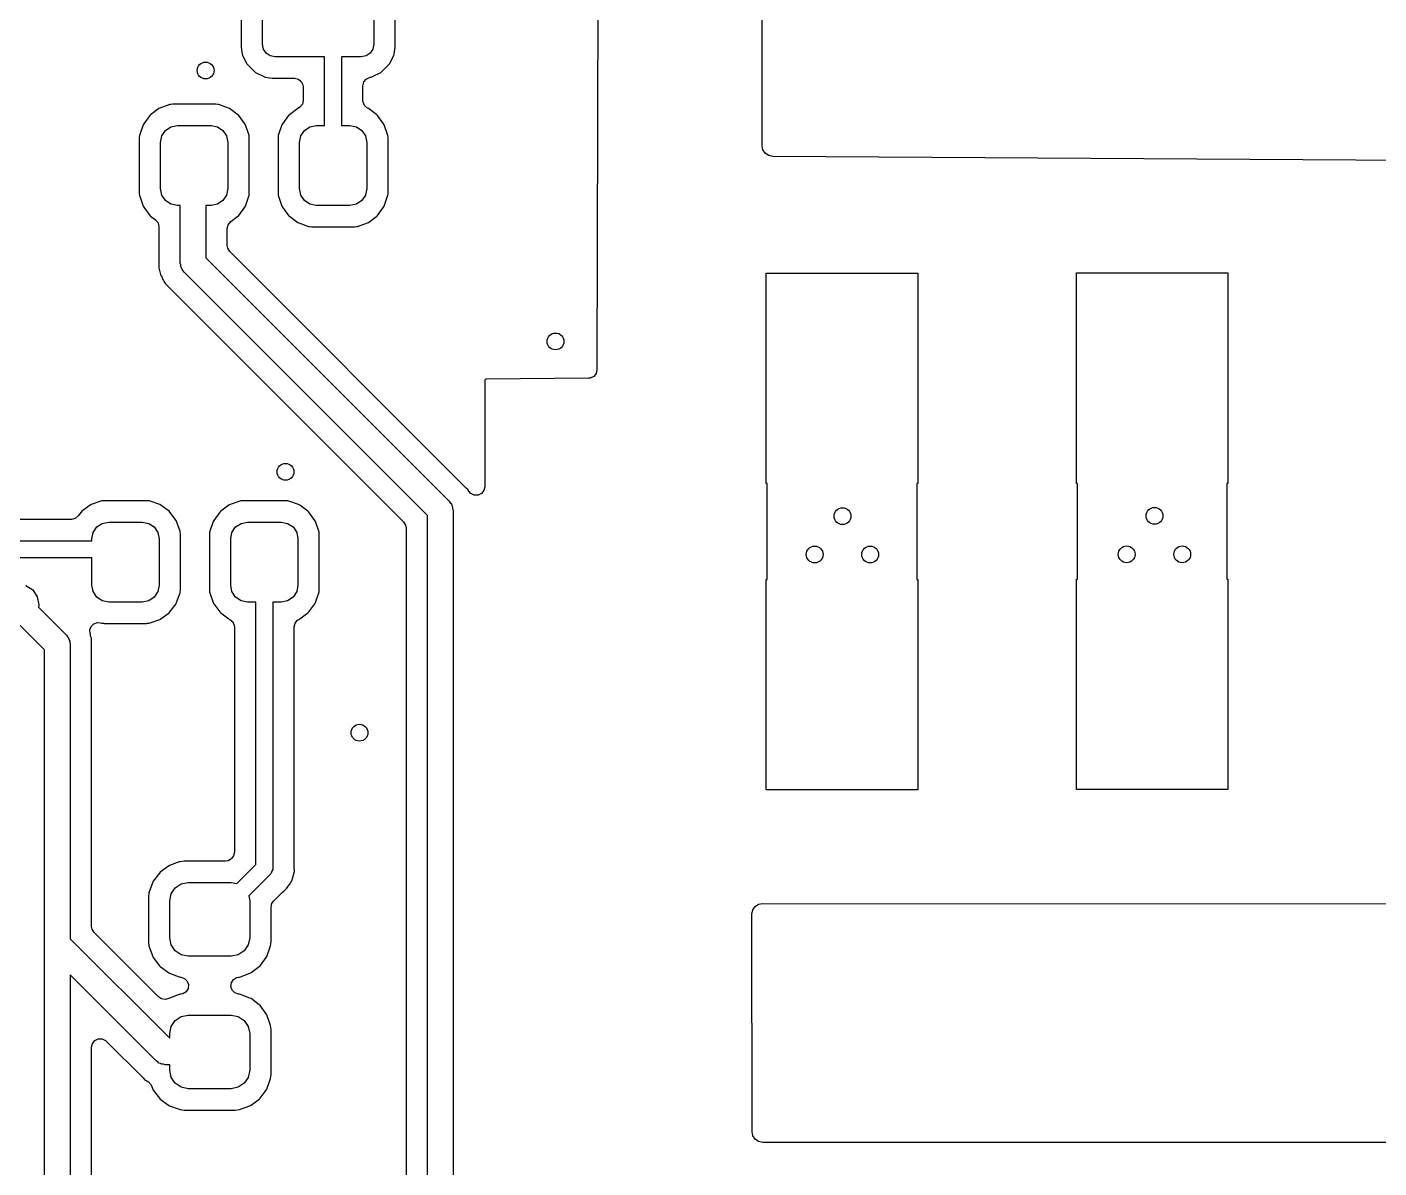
# Model space of a CAD drawing. Extents: x 0 to 4.25, y -4.33 to 0.
# Drawn here: x 2.71 to 3.342, y -3.736 to -3.202 of the extents above; entities that cross this region are included whole.
import ezdxf

# ---------------------------------------------------------------- set-up
doc = ezdxf.new("R2010")
doc.units = 0
doc.header["$MEASUREMENT"] = 0
doc.layers.add('BLACK', color=7, linetype='CONTINUOUS')

msp = doc.modelspace()

# ---------------------------------------------------------------- linework, layer by layer
at = {"layer": 'BLACK', "linetype": 'CONTINUOUS'}
for p, q in [((2.97701, -3.11228), (2.97647, -3.36207)), ((3.05377, -3.25729), (3.05378, -3.15864)), ((2.80996, -3.19689), (2.80996, -3.21089)), ((2.81994, -3.2098), (2.81994, -3.19798)), ((2.87211, -3.19798), (2.87211, -3.2098)), ((2.88209, -3.21089), (2.88209, -3.19689)), ((2.80996, -3.21089), (2.80999, -3.2112)), ((2.80999, -3.2112), (2.81051, -3.21446)), ((2.82039, -3.21206), (2.81994, -3.2098)), ((2.82167, -3.21397), (2.82039, -3.21206)), ((2.87166, -3.21206), (2.87038, -3.21397)), ((2.87211, -3.2098), (2.87166, -3.21206)), ((2.88155, -3.21446), (2.88207, -3.2112)), ((2.88207, -3.2112), (2.88209, -3.21089)), ((2.81051, -3.21446), (2.81069, -3.21504)), ((2.81069, -3.21504), (2.8127, -3.21897)), ((2.8127, -3.21897), (2.81306, -3.21947)), ((2.81306, -3.21947), (2.81618, -3.22259)), ((2.82359, -3.21525), (2.82167, -3.21397)), ((2.82585, -3.2157), (2.82359, -3.21525)), ((2.84899, -3.2157), (2.82585, -3.2157)), ((2.84899, -3.2478), (2.84899, -3.2157)), ((2.8662, -3.2157), (2.85699, -3.2157)), ((2.85699, -3.2157), (2.85699, -3.2478)), ((2.86846, -3.21525), (2.8662, -3.2157)), ((2.87038, -3.21397), (2.86846, -3.21525)), ((2.87588, -3.22259), (2.879, -3.21947)), ((2.879, -3.21947), (2.87936, -3.21897)), ((2.87936, -3.21897), (2.88136, -3.21504)), ((2.88136, -3.21504), (2.88155, -3.21446)), ((2.81618, -3.22259), (2.81667, -3.22295)), ((2.81667, -3.22295), (2.82061, -3.22495)), ((2.82061, -3.22495), (2.82119, -3.22514)), ((2.82119, -3.22514), (2.82445, -3.22566)), ((2.82445, -3.22566), (2.82475, -3.22568)), ((2.82475, -3.22568), (2.83501, -3.22568)), ((2.83501, -3.22568), (2.83675, -3.22608)), ((2.83675, -3.22608), (2.83814, -3.22719)), ((2.86737, -3.22744), (2.86848, -3.22605)), ((2.86848, -3.22605), (2.87008, -3.22527)), ((2.87008, -3.22527), (2.87035, -3.22522)), ((2.87035, -3.22522), (2.87087, -3.22514)), ((2.87087, -3.22514), (2.87145, -3.22495)), ((2.87145, -3.22495), (2.87538, -3.22295)), ((2.87538, -3.22295), (2.87588, -3.22259)), ((2.83814, -3.22719), (2.83891, -3.22879)), ((2.83891, -3.22879), (2.83901, -3.22968)), ((2.83901, -3.22968), (2.83901, -3.23612)), ((2.86697, -3.22917), (2.86737, -3.22744)), ((2.86697, -3.23612), (2.86697, -3.22917)), ((2.77655, -3.23802), (2.77199, -3.23962)), ((2.77701, -3.23792), (2.77655, -3.23802)), ((2.77793, -3.23783), (2.77701, -3.23792)), ((2.77811, -3.23782), (2.77793, -3.23783)), ((2.79795, -3.23782), (2.77811, -3.23782)), ((2.79813, -3.23783), (2.79795, -3.23782)), ((2.79905, -3.23792), (2.79813, -3.23783)), ((2.79951, -3.23802), (2.79905, -3.23792)), ((2.80408, -3.23962), (2.79951, -3.23802)), ((2.83862, -3.23786), (2.83751, -3.23925)), ((2.83901, -3.23612), (2.83862, -3.23786)), ((2.86704, -3.23686), (2.86697, -3.23612)), ((2.86775, -3.23849), (2.86704, -3.23686)), ((2.8691, -3.23966), (2.86775, -3.23849)), ((2.76722, -3.24315), (2.76437, -3.24699)), ((2.76763, -3.24274), (2.76722, -3.24315)), ((2.77147, -3.23989), (2.76763, -3.24274)), ((2.77199, -3.23962), (2.77147, -3.23989)), ((2.80459, -3.23989), (2.80408, -3.23962)), ((2.80844, -3.24274), (2.80459, -3.23989)), ((2.80885, -3.24315), (2.80844, -3.24274)), ((2.81169, -3.24699), (2.80885, -3.24315)), ((2.83218, -3.24315), (2.82933, -3.24699)), ((2.83259, -3.24274), (2.83218, -3.24315)), ((2.83643, -3.23989), (2.83259, -3.24274)), ((2.83688, -3.23966), (2.83643, -3.23989)), ((2.83751, -3.23925), (2.83688, -3.23966)), ((2.86955, -3.23989), (2.8691, -3.23966)), ((2.8734, -3.24274), (2.86955, -3.23989)), ((2.87381, -3.24315), (2.8734, -3.24274)), ((2.87665, -3.24699), (2.87381, -3.24315)), ((2.7641, -3.2475), (2.7625, -3.25207)), ((2.76437, -3.24699), (2.7641, -3.2475)), ((2.77288, -3.25266), (2.77459, -3.25011)), ((2.77459, -3.25011), (2.77714, -3.2484)), ((2.77714, -3.2484), (2.78016, -3.2478)), ((2.78016, -3.2478), (2.79591, -3.2478)), ((2.79591, -3.2478), (2.79892, -3.2484)), ((2.79892, -3.2484), (2.80147, -3.25011)), ((2.80147, -3.25011), (2.80318, -3.25266)), ((2.81196, -3.2475), (2.81169, -3.24699)), ((2.81356, -3.25207), (2.81196, -3.2475)), ((2.82906, -3.2475), (2.82746, -3.25207)), ((2.82933, -3.24699), (2.82906, -3.2475)), ((2.83784, -3.25266), (2.83955, -3.25011)), ((2.83955, -3.25011), (2.8421, -3.2484)), ((2.8421, -3.2484), (2.84512, -3.2478)), ((2.84512, -3.2478), (2.84899, -3.2478)), ((2.85699, -3.2478), (2.86087, -3.2478)), ((2.86087, -3.2478), (2.86388, -3.2484)), ((2.86388, -3.2484), (2.86643, -3.25011)), ((2.86643, -3.25011), (2.86814, -3.25266)), ((2.87692, -3.2475), (2.87665, -3.24699)), ((2.87852, -3.25207), (2.87692, -3.2475)), ((2.76231, -3.25345), (2.7623, -3.25363)), ((2.7623, -3.25363), (2.7623, -3.27938)), ((2.7624, -3.25253), (2.76231, -3.25345)), ((2.7625, -3.25207), (2.7624, -3.25253)), ((2.77228, -3.25568), (2.77288, -3.25266)), ((2.77228, -3.27733), (2.77228, -3.25568)), ((2.80318, -3.25266), (2.80378, -3.25568)), ((2.80378, -3.25568), (2.80378, -3.27733)), ((2.81366, -3.25253), (2.81356, -3.25207)), ((2.81375, -3.25345), (2.81366, -3.25253)), ((2.81376, -3.25363), (2.81375, -3.25345)), ((2.81376, -3.27938), (2.81376, -3.25363)), ((2.82727, -3.25345), (2.82726, -3.25363)), ((2.82726, -3.25363), (2.82726, -3.27938)), ((2.82736, -3.25253), (2.82727, -3.25345)), ((2.82746, -3.25207), (2.82736, -3.25253)), ((2.83724, -3.25568), (2.83784, -3.25266)), ((2.83724, -3.27733), (2.83724, -3.25568)), ((2.86814, -3.25266), (2.86874, -3.25568)), ((2.86874, -3.25568), (2.86874, -3.27733)), ((2.87863, -3.25253), (2.87852, -3.25207)), ((2.87871, -3.25345), (2.87863, -3.25253)), ((2.87872, -3.25363), (2.87871, -3.25345)), ((2.87872, -3.27938), (2.87872, -3.25363)), ((3.05414, -3.25917), (3.05377, -3.25729)), ((3.05521, -3.2608), (3.05414, -3.25917)), ((3.05683, -3.2619), (3.05521, -3.2608)), ((3.05874, -3.26229), (3.05683, -3.2619)), ((3.60929, -3.26577), (3.05874, -3.26229)), ((2.7623, -3.27938), (2.76231, -3.27956)), ((2.76231, -3.27956), (2.7624, -3.28048)), ((2.7624, -3.28048), (2.7625, -3.28094)), ((2.7625, -3.28094), (2.7641, -3.2855)), ((2.77288, -3.28034), (2.77228, -3.27733)), ((2.77459, -3.2829), (2.77288, -3.28034)), ((2.77714, -3.28461), (2.77459, -3.2829)), ((2.80147, -3.2829), (2.79892, -3.28461)), ((2.80318, -3.28034), (2.80147, -3.2829)), ((2.80378, -3.27733), (2.80318, -3.28034)), ((2.81196, -3.2855), (2.81356, -3.28094)), ((2.81356, -3.28094), (2.81366, -3.28048)), ((2.81366, -3.28048), (2.81375, -3.27956)), ((2.81375, -3.27956), (2.81376, -3.27938)), ((2.82726, -3.27938), (2.82727, -3.27956)), ((2.82727, -3.27956), (2.82736, -3.28048)), ((2.82736, -3.28048), (2.82746, -3.28094)), ((2.82746, -3.28094), (2.82906, -3.2855)), ((2.83784, -3.28034), (2.83724, -3.27733)), ((2.83955, -3.2829), (2.83784, -3.28034)), ((2.8421, -3.28461), (2.83955, -3.2829)), ((2.86643, -3.2829), (2.86388, -3.28461)), ((2.86814, -3.28034), (2.86643, -3.2829)), ((2.86874, -3.27733), (2.86814, -3.28034)), ((2.87692, -3.2855), (2.87852, -3.28094)), ((2.87852, -3.28094), (2.87863, -3.28048)), ((2.87863, -3.28048), (2.87871, -3.27956)), ((2.87871, -3.27956), (2.87872, -3.27938)), ((2.7641, -3.2855), (2.76437, -3.28602)), ((2.76437, -3.28602), (2.76722, -3.28986)), ((2.78016, -3.2852), (2.77714, -3.28461)), ((2.78152, -3.2852), (2.78016, -3.2852)), ((2.78152, -3.31221), (2.78152, -3.2852)), ((2.79591, -3.2852), (2.79352, -3.2852)), ((2.79352, -3.2852), (2.79352, -3.30973)), ((2.79892, -3.28461), (2.79591, -3.2852)), ((2.80885, -3.28986), (2.81169, -3.28602)), ((2.81169, -3.28602), (2.81196, -3.2855)), ((2.82906, -3.2855), (2.82933, -3.28602)), ((2.82933, -3.28602), (2.83218, -3.28986)), ((2.84512, -3.2852), (2.8421, -3.28461)), ((2.86087, -3.2852), (2.84512, -3.2852)), ((2.86388, -3.28461), (2.86087, -3.2852)), ((2.87381, -3.28986), (2.87665, -3.28602)), ((2.87665, -3.28602), (2.87692, -3.2855)), ((2.76722, -3.28986), (2.76763, -3.29027)), ((2.76763, -3.29027), (2.76992, -3.29196)), ((2.76992, -3.29196), (2.77108, -3.29331)), ((2.77108, -3.29331), (2.77154, -3.29518)), ((2.77154, -3.29518), (2.77154, -3.31444)), ((2.8035, -3.29594), (2.8039, -3.2942)), ((2.8039, -3.2942), (2.80512, -3.29272)), ((2.80512, -3.29272), (2.80844, -3.29027)), ((2.80844, -3.29027), (2.80885, -3.28986)), ((2.83218, -3.28986), (2.83259, -3.29027)), ((2.83259, -3.29027), (2.83643, -3.29311)), ((2.83643, -3.29311), (2.83695, -3.29339)), ((2.83695, -3.29339), (2.84151, -3.29499)), ((2.84151, -3.29499), (2.84197, -3.29509)), ((2.84197, -3.29509), (2.84289, -3.29518)), ((2.84289, -3.29518), (2.84307, -3.29519)), ((2.84307, -3.29519), (2.86291, -3.29519)), ((2.86291, -3.29519), (2.86309, -3.29518)), ((2.86309, -3.29518), (2.86401, -3.29509)), ((2.86401, -3.29509), (2.86447, -3.29499)), ((2.86447, -3.29499), (2.86904, -3.29339)), ((2.86904, -3.29339), (2.86955, -3.29311)), ((2.86955, -3.29311), (2.8734, -3.29027)), ((2.8734, -3.29027), (2.87381, -3.28986)), ((2.8035, -3.30394), (2.8035, -3.29594)), ((2.80372, -3.30526), (2.8035, -3.30394)), ((2.80467, -3.30676), (2.80372, -3.30526)), ((2.91534, -3.41743), (2.80467, -3.30676)), ((2.77154, -3.31444), (2.77163, -3.31504)), ((2.78172, -3.31298), (2.78152, -3.31221)), ((2.78172, -3.31377), (2.78172, -3.31298)), ((2.78212, -3.31445), (2.78172, -3.31377)), ((2.78232, -3.31521), (2.78212, -3.31445)), ((2.79352, -3.30973), (2.90739, -3.4236)), ((2.77163, -3.31504), (2.77184, -3.31565)), ((2.77184, -3.31565), (2.77198, -3.31627)), ((2.77198, -3.31627), (2.77208, -3.31691)), ((2.77208, -3.31691), (2.77227, -3.31749)), ((2.77227, -3.31749), (2.77257, -3.31807)), ((2.77257, -3.31807), (2.77281, -3.31865)), ((2.77281, -3.31865), (2.77301, -3.31926)), ((2.77301, -3.31926), (2.77329, -3.31981)), ((2.77329, -3.31981), (2.77367, -3.32033)), ((2.77367, -3.32033), (2.774, -3.32087)), ((2.774, -3.32087), (2.77429, -3.32145)), ((2.78288, -3.31577), (2.78232, -3.31521)), ((2.78328, -3.31646), (2.78288, -3.31577)), ((2.89715, -3.43033), (2.78328, -3.31646)), ((3.05567, -3.41534), (3.05567, -3.31692)), ((3.05567, -3.31692), (3.12654, -3.31692)), ((3.12654, -3.31692), (3.12654, -3.41534)), ((3.20082, -3.41524), (3.20082, -3.31681)), ((3.20082, -3.31681), (3.27169, -3.31681)), ((3.27169, -3.31681), (3.27169, -3.41524)), ((2.77429, -3.32145), (2.77465, -3.32194)), ((2.77465, -3.32194), (2.77533, -3.32262)), ((2.77533, -3.32262), (2.886, -3.43329)), ((2.97496, -3.36519), (2.97335, -3.36596)), ((2.97607, -3.3638), (2.97496, -3.36519)), ((2.97647, -3.36207), (2.97607, -3.3638)), ((2.92406, -3.36675), (2.92399, -3.41688)), ((2.92417, -3.3666), (2.92406, -3.36675)), ((2.92465, -3.36644), (2.92417, -3.3666)), ((2.9725, -3.36606), (2.92465, -3.36644)), ((2.97335, -3.36596), (2.9725, -3.36606)), ((3.0561, -3.41534), (3.05567, -3.41534)), ((3.0561, -3.46019), (3.0561, -3.41534)), ((3.12654, -3.41534), (3.1261, -3.41534)), ((3.1261, -3.41534), (3.1261, -3.46019)), ((3.20125, -3.41524), (3.20082, -3.41524)), ((3.20125, -3.46009), (3.20125, -3.41524)), ((3.27169, -3.41524), (3.27125, -3.41524)), ((3.27125, -3.41524), (3.27125, -3.46009)), ((2.91602, -3.41811), (2.91534, -3.41743)), ((2.91534, -3.41743), (2.91534, -3.41743)), ((2.91638, -3.41861), (2.91602, -3.41811)), ((2.91642, -3.41869), (2.91638, -3.41861)), ((2.91749, -3.42), (2.91642, -3.41869)), ((2.91909, -3.42077), (2.91749, -3.42)), ((2.92087, -3.42078), (2.91909, -3.42077)), ((2.92248, -3.42001), (2.92087, -3.42078)), ((2.92359, -3.41862), (2.92248, -3.42001)), ((2.92399, -3.41688), (2.92359, -3.41862)), ((2.73546, -3.42827), (2.73505, -3.42868)), ((2.73931, -3.42543), (2.73546, -3.42827)), ((2.73982, -3.42516), (2.73931, -3.42543)), ((2.74438, -3.42356), (2.73982, -3.42516)), ((2.74485, -3.42345), (2.74438, -3.42356)), ((2.74576, -3.42337), (2.74485, -3.42345)), ((2.74595, -3.42336), (2.74576, -3.42337)), ((2.76578, -3.42336), (2.74595, -3.42336)), ((2.76597, -3.42337), (2.76578, -3.42336)), ((2.76688, -3.42345), (2.76597, -3.42337)), ((2.76735, -3.42356), (2.76688, -3.42345)), ((2.77191, -3.42516), (2.76735, -3.42356)), ((2.77242, -3.42543), (2.77191, -3.42516)), ((2.77627, -3.42827), (2.77242, -3.42543)), ((2.77668, -3.42868), (2.77627, -3.42827)), ((2.80042, -3.42827), (2.80001, -3.42868)), ((2.80427, -3.42543), (2.80042, -3.42827)), ((2.80478, -3.42516), (2.80427, -3.42543)), ((2.80935, -3.42356), (2.80478, -3.42516)), ((2.80981, -3.42345), (2.80935, -3.42356)), ((2.81072, -3.42337), (2.80981, -3.42345)), ((2.81091, -3.42336), (2.81072, -3.42337)), ((2.83075, -3.42336), (2.81091, -3.42336)), ((2.83093, -3.42337), (2.83075, -3.42336)), ((2.83185, -3.42345), (2.83093, -3.42337)), ((2.83231, -3.42356), (2.83185, -3.42345)), ((2.83687, -3.42516), (2.83231, -3.42356)), ((2.83739, -3.42543), (2.83687, -3.42516)), ((2.84123, -3.42827), (2.83739, -3.42543)), ((2.84164, -3.42868), (2.84123, -3.42827)), ((2.90739, -3.4236), (2.90779, -3.42428)), ((2.90779, -3.42428), (2.90835, -3.42484)), ((2.90835, -3.42484), (2.90855, -3.42561)), ((2.90855, -3.42561), (2.90895, -3.42629)), ((2.90895, -3.42629), (2.90895, -3.42708)), ((2.90895, -3.42708), (2.90915, -3.42784)), ((2.90915, -3.42784), (2.90915, -3.92795)), ((2.73052, -3.43208), (2.69247, -3.43208)), ((2.73239, -3.43162), (2.73052, -3.43208)), ((2.73374, -3.43046), (2.73239, -3.43162)), ((2.73505, -3.42868), (2.73374, -3.43046)), ((2.74242, -3.43564), (2.74498, -3.43394)), ((2.74498, -3.43394), (2.74799, -3.43334)), ((2.74799, -3.43334), (2.76374, -3.43334)), ((2.76374, -3.43334), (2.76675, -3.43394)), ((2.76675, -3.43394), (2.76931, -3.43564)), ((2.77952, -3.43253), (2.77668, -3.42868)), ((2.77979, -3.43304), (2.77952, -3.43253)), ((2.7814, -3.4376), (2.77979, -3.43304)), ((2.7969, -3.43304), (2.7953, -3.4376)), ((2.79717, -3.43253), (2.7969, -3.43304)), ((2.80001, -3.42868), (2.79717, -3.43253)), ((2.80739, -3.43564), (2.80994, -3.43394)), ((2.80994, -3.43394), (2.81295, -3.43334)), ((2.81295, -3.43334), (2.8287, -3.43334)), ((2.8287, -3.43334), (2.83171, -3.43394)), ((2.83171, -3.43394), (2.83427, -3.43564)), ((2.84448, -3.43253), (2.84164, -3.42868)), ((2.84476, -3.43304), (2.84448, -3.43253)), ((2.84636, -3.4376), (2.84476, -3.43304)), ((2.886, -3.43329), (2.88694, -3.4348)), ((2.88694, -3.4348), (2.88717, -3.43612)), ((2.89715, -3.92547), (2.89715, -3.43033)), ((2.74012, -3.44121), (2.74072, -3.4382)), ((2.74012, -3.44206), (2.74012, -3.44121)), ((2.74072, -3.4382), (2.74242, -3.43564)), ((2.76931, -3.43564), (2.77101, -3.4382)), ((2.77101, -3.4382), (2.77161, -3.44121)), ((2.77161, -3.44121), (2.77161, -3.46287)), ((2.7815, -3.43807), (2.7814, -3.4376)), ((2.78159, -3.43898), (2.7815, -3.43807)), ((2.78159, -3.43917), (2.78159, -3.43898)), ((2.78159, -3.46491), (2.78159, -3.43917)), ((2.79511, -3.43898), (2.7951, -3.43917)), ((2.7951, -3.43917), (2.7951, -3.46491)), ((2.79519, -3.43807), (2.79511, -3.43898)), ((2.7953, -3.4376), (2.79519, -3.43807)), ((2.80508, -3.44121), (2.80568, -3.4382)), ((2.80508, -3.46287), (2.80508, -3.44121)), ((2.80568, -3.4382), (2.80739, -3.43564)), ((2.83427, -3.43564), (2.83598, -3.4382)), ((2.83598, -3.4382), (2.83657, -3.44121)), ((2.83657, -3.44121), (2.83657, -3.46287)), ((2.84646, -3.43807), (2.84636, -3.4376)), ((2.84655, -3.43898), (2.84646, -3.43807)), ((2.84656, -3.43917), (2.84655, -3.43898)), ((2.84656, -3.46491), (2.84656, -3.43917)), ((2.88717, -3.43612), (2.88717, -3.91968)), ((2.69055, -3.44206), (2.74012, -3.44206)), ((2.74012, -3.45006), (2.69221, -3.45006)), ((2.74012, -3.46287), (2.74012, -3.45006)), ((3.05567, -3.55862), (3.05567, -3.46019)), ((3.05567, -3.46019), (3.0561, -3.46019)), ((3.1261, -3.46019), (3.12654, -3.46019)), ((3.12654, -3.46019), (3.12654, -3.55862)), ((3.20082, -3.55851), (3.20082, -3.46009)), ((3.20082, -3.46009), (3.20125, -3.46009)), ((3.27125, -3.46009), (3.27169, -3.46009)), ((3.27169, -3.46009), (3.27169, -3.55851)), ((2.70928, -3.46295), (2.71247, -3.46509)), ((2.71247, -3.46509), (2.71461, -3.46828)), ((2.74072, -3.46588), (2.74012, -3.46287)), ((2.74242, -3.46843), (2.74072, -3.46588)), ((2.77101, -3.46588), (2.76931, -3.46843)), ((2.77161, -3.46287), (2.77101, -3.46588)), ((2.77979, -3.47104), (2.7814, -3.46647)), ((2.7814, -3.46647), (2.7815, -3.46601)), ((2.7815, -3.46601), (2.78159, -3.46509)), ((2.78159, -3.46509), (2.78159, -3.46491)), ((2.7951, -3.46491), (2.79511, -3.46509)), ((2.79511, -3.46509), (2.79519, -3.46601)), ((2.79519, -3.46601), (2.7953, -3.46647)), ((2.7953, -3.46647), (2.7969, -3.47104)), ((2.80568, -3.46588), (2.80508, -3.46287)), ((2.80739, -3.46843), (2.80568, -3.46588)), ((2.83598, -3.46588), (2.83427, -3.46843)), ((2.83657, -3.46287), (2.83598, -3.46588)), ((2.84476, -3.47104), (2.84636, -3.46647)), ((2.84636, -3.46647), (2.84646, -3.46601)), ((2.84646, -3.46601), (2.84655, -3.46509)), ((2.84655, -3.46509), (2.84656, -3.46491)), ((2.71461, -3.46828), (2.71535, -3.47205)), ((2.71535, -3.47205), (2.71513, -3.47318)), ((2.74498, -3.47014), (2.74242, -3.46843)), ((2.74799, -3.47074), (2.74498, -3.47014)), ((2.76374, -3.47074), (2.74799, -3.47074)), ((2.76675, -3.47014), (2.76374, -3.47074)), ((2.76931, -3.46843), (2.76675, -3.47014)), ((2.77668, -3.4754), (2.77952, -3.47155)), ((2.77952, -3.47155), (2.77979, -3.47104)), ((2.7969, -3.47104), (2.79717, -3.47155)), ((2.79717, -3.47155), (2.80001, -3.4754)), ((2.80994, -3.47014), (2.80739, -3.46843)), ((2.81295, -3.47074), (2.80994, -3.47014)), ((2.81683, -3.47074), (2.81295, -3.47074)), ((2.81683, -3.59359), (2.81683, -3.47074)), ((2.8287, -3.47074), (2.82483, -3.47074)), ((2.82483, -3.47074), (2.82483, -3.59525)), ((2.83171, -3.47014), (2.8287, -3.47074)), ((2.83427, -3.46843), (2.83171, -3.47014)), ((2.84164, -3.4754), (2.84448, -3.47155)), ((2.84448, -3.47155), (2.84476, -3.47104)), ((2.71513, -3.47318), (2.72826, -3.48631)), ((2.76735, -3.48052), (2.77191, -3.47892)), ((2.77191, -3.47892), (2.77242, -3.47865)), ((2.77242, -3.47865), (2.77627, -3.47581)), ((2.77627, -3.47581), (2.77668, -3.4754)), ((2.80001, -3.4754), (2.80042, -3.47581)), ((2.80042, -3.47581), (2.80427, -3.47865)), ((2.80427, -3.47865), (2.80472, -3.47889)), ((2.80472, -3.47889), (2.80607, -3.48005)), ((2.83631, -3.4793), (2.83694, -3.47889)), ((2.83694, -3.47889), (2.83739, -3.47865)), ((2.83739, -3.47865), (2.84123, -3.47581)), ((2.84123, -3.47581), (2.84164, -3.4754)), ((2.71802, -3.49304), (2.70664, -3.48166)), ((2.7392, -3.4838), (2.73982, -3.48213)), ((2.73936, -3.48557), (2.7392, -3.4838)), ((2.73945, -3.48586), (2.73936, -3.48557)), ((2.73982, -3.48213), (2.74111, -3.4809)), ((2.74111, -3.4809), (2.7428, -3.48035)), ((2.7428, -3.48035), (2.74414, -3.48052)), ((2.74414, -3.48052), (2.74415, -3.48047)), ((2.74415, -3.48047), (2.74485, -3.48063)), ((2.74485, -3.48063), (2.74576, -3.48071)), ((2.74576, -3.48071), (2.74595, -3.48072)), ((2.74595, -3.48072), (2.76578, -3.48072)), ((2.76578, -3.48072), (2.76597, -3.48071)), ((2.76597, -3.48071), (2.76688, -3.48063)), ((2.76688, -3.48063), (2.76735, -3.48052)), ((2.80607, -3.48005), (2.80678, -3.48168)), ((2.80678, -3.48168), (2.80685, -3.48242)), ((2.80685, -3.48242), (2.80685, -3.5878)), ((2.83481, -3.48242), (2.8352, -3.48069)), ((2.83481, -3.59487), (2.83481, -3.48242)), ((2.8352, -3.48069), (2.83631, -3.4793)), ((2.72826, -3.48631), (2.72865, -3.48699)), ((2.72865, -3.48699), (2.72921, -3.48755)), ((2.72921, -3.48755), (2.72942, -3.48831)), ((2.72942, -3.48831), (2.72981, -3.489)), ((2.72981, -3.489), (2.72981, -3.48979)), ((2.72981, -3.48979), (2.73002, -3.49055)), ((2.73002, -3.49055), (2.73002, -3.62828)), ((2.73955, -3.4865), (2.73945, -3.48586)), ((2.7397, -3.48711), (2.73955, -3.4865)), ((2.7399, -3.48773), (2.7397, -3.48711)), ((2.74, -3.48833), (2.7399, -3.48773)), ((2.74, -3.48929), (2.74, -3.48833)), ((2.74, -3.62249), (2.74, -3.48929)), ((2.74, -3.48929), (2.74, -3.48929)), ((2.71802, -3.88139), (2.71802, -3.49304)), ((3.12654, -3.55862), (3.05567, -3.55862)), ((3.27169, -3.55851), (3.20082, -3.55851)), ((2.78092, -3.59235), (2.77643, -3.59404)), ((2.7814, -3.59224), (2.78092, -3.59235)), ((2.78332, -3.59203), (2.7814, -3.59224)), ((2.78353, -3.59202), (2.78332, -3.59203)), ((2.80263, -3.59202), (2.78353, -3.59202)), ((2.80395, -3.5918), (2.80263, -3.59202)), ((2.80546, -3.59085), (2.80395, -3.5918)), ((2.80567, -3.59063), (2.80546, -3.59085)), ((2.80645, -3.58954), (2.80567, -3.59063)), ((2.80685, -3.5878), (2.80645, -3.58954)), ((2.77174, -3.59755), (2.76888, -3.60137)), ((2.77213, -3.59716), (2.77174, -3.59755)), ((2.77594, -3.5943), (2.77213, -3.59716)), ((2.77643, -3.59404), (2.77594, -3.5943)), ((2.80791, -3.60251), (2.81683, -3.59359)), ((2.82366, -3.59808), (2.8135, -3.60823)), ((2.8238, -3.59779), (2.82366, -3.59808)), ((2.82406, -3.5976), (2.8238, -3.59779)), ((2.82435, -3.59671), (2.82406, -3.5976)), ((2.82478, -3.59587), (2.82435, -3.59671)), ((2.82483, -3.59525), (2.82473, -3.59556)), ((2.82473, -3.59556), (2.82478, -3.59587)), ((2.83416, -3.59948), (2.83471, -3.59792)), ((2.83471, -3.59792), (2.8348, -3.59747)), ((2.8348, -3.59747), (2.83481, -3.59733)), ((2.83481, -3.59503), (2.83481, -3.59487)), ((2.83488, -3.5967), (2.83481, -3.59503)), ((2.83481, -3.59733), (2.83484, -3.597)), ((2.83484, -3.597), (2.83488, -3.5967)), ((2.76861, -3.60185), (2.76693, -3.60635)), ((2.76888, -3.60137), (2.76861, -3.60185)), ((2.77723, -3.60732), (2.7791, -3.60452)), ((2.7791, -3.60452), (2.78189, -3.60266)), ((2.78189, -3.60266), (2.78519, -3.602)), ((2.78519, -3.602), (2.80536, -3.602)), ((2.80536, -3.602), (2.80791, -3.60251)), ((2.83009, -3.60591), (2.83057, -3.60548)), ((2.83057, -3.60548), (2.83116, -3.60473)), ((2.83116, -3.60473), (2.83131, -3.60455)), ((2.83131, -3.60455), (2.83163, -3.60418)), ((2.83131, -3.60455), (2.83131, -3.60455)), ((2.83163, -3.60418), (2.83196, -3.60372)), ((2.83196, -3.60372), (2.83207, -3.60357)), ((2.83207, -3.60357), (2.83305, -3.60233)), ((2.83305, -3.60233), (2.83326, -3.60195)), ((2.83326, -3.60195), (2.83331, -3.60187)), ((2.83331, -3.60187), (2.83332, -3.60184)), ((2.83332, -3.60184), (2.83341, -3.60168)), ((2.83341, -3.60168), (2.83342, -3.60165)), ((2.83342, -3.60165), (2.83346, -3.60156)), ((2.83346, -3.60156), (2.83365, -3.60117)), ((2.83365, -3.60117), (2.8341, -3.59966)), ((2.8341, -3.59966), (2.83416, -3.59948)), ((2.76661, -3.60874), (2.76659, -3.60896)), ((2.76659, -3.60896), (2.76659, -3.62949)), ((2.76681, -3.60682), (2.76661, -3.60874)), ((2.76693, -3.60635), (2.76681, -3.60682)), ((2.77657, -3.61061), (2.77723, -3.60732)), ((2.77657, -3.62784), (2.77657, -3.61061)), ((2.8135, -3.60823), (2.81398, -3.61061)), ((2.81398, -3.61061), (2.81398, -3.62784)), ((2.82396, -3.61355), (2.82435, -3.61181)), ((2.82435, -3.61181), (2.82513, -3.61072)), ((2.82513, -3.61072), (2.82936, -3.60649)), ((2.82936, -3.60649), (2.83001, -3.60596)), ((2.83001, -3.60596), (2.83009, -3.60591)), ((3.05209, -3.61213), (3.05401, -3.61174)), ((3.05401, -3.61174), (3.60893, -3.61219)), ((2.82396, -3.62949), (2.82396, -3.61355)), ((3.04901, -3.61675), (3.04939, -3.61483)), ((3.04903, -3.71858), (3.04901, -3.61675)), ((3.04939, -3.61483), (3.05047, -3.61321)), ((3.05047, -3.61321), (3.05209, -3.61213)), ((2.74022, -3.62381), (2.74, -3.62249)), ((2.74117, -3.62532), (2.74022, -3.62381)), ((2.73002, -3.62828), (2.77657, -3.67484)), ((2.77138, -3.65553), (2.74117, -3.62532)), ((2.76659, -3.62949), (2.76661, -3.6297)), ((2.76661, -3.6297), (2.76681, -3.63163)), ((2.77723, -3.63113), (2.77657, -3.62784)), ((2.81398, -3.62784), (2.81332, -3.63113)), ((2.82374, -3.63163), (2.82395, -3.6297)), ((2.82395, -3.6297), (2.82396, -3.62949)), ((2.76681, -3.63163), (2.76693, -3.6321)), ((2.76693, -3.6321), (2.76861, -3.6366)), ((2.76861, -3.6366), (2.76888, -3.63708)), ((2.76888, -3.63708), (2.77174, -3.6409)), ((2.7791, -3.63393), (2.77723, -3.63113)), ((2.78189, -3.63579), (2.7791, -3.63393)), ((2.78519, -3.63645), (2.78189, -3.63579)), ((2.80536, -3.63645), (2.78519, -3.63645)), ((2.80866, -3.63579), (2.80536, -3.63645)), ((2.81145, -3.63393), (2.80866, -3.63579)), ((2.81332, -3.63113), (2.81145, -3.63393)), ((2.81881, -3.6409), (2.82167, -3.63708)), ((2.82167, -3.63708), (2.82194, -3.6366)), ((2.82194, -3.6366), (2.82362, -3.6321)), ((2.82362, -3.6321), (2.82374, -3.63163)), ((2.77174, -3.6409), (2.77213, -3.64129)), ((2.77213, -3.64129), (2.77594, -3.64415)), ((2.81461, -3.64415), (2.81842, -3.64129)), ((2.81842, -3.64129), (2.81881, -3.6409)), ((2.77024, -3.68547), (2.73002, -3.64525)), ((2.73002, -3.64525), (2.73002, -3.8789)), ((2.77594, -3.64415), (2.77643, -3.64441)), ((2.77643, -3.64441), (2.78092, -3.6461)), ((2.78092, -3.6461), (2.7814, -3.64621)), ((2.7814, -3.64621), (2.78179, -3.64625)), ((2.78179, -3.64625), (2.78347, -3.64683)), ((2.78347, -3.64683), (2.78474, -3.64809)), ((2.78474, -3.64809), (2.78533, -3.64976)), ((2.78533, -3.64976), (2.78514, -3.65153)), ((2.80522, -3.65069), (2.80541, -3.64892)), ((2.80541, -3.64892), (2.80635, -3.64741)), ((2.80635, -3.64741), (2.80785, -3.64646)), ((2.80785, -3.64646), (2.80876, -3.64625)), ((2.80876, -3.64625), (2.80915, -3.64621)), ((2.80915, -3.64621), (2.80963, -3.6461)), ((2.80963, -3.6461), (2.81412, -3.64441)), ((2.81412, -3.64441), (2.81461, -3.64415)), ((2.77266, -3.65639), (2.77138, -3.65553)), ((2.77613, -3.65621), (2.77442, -3.6567)), ((2.77643, -3.65605), (2.77613, -3.65621)), ((2.78092, -3.65436), (2.77643, -3.65605)), ((2.7814, -3.65425), (2.78092, -3.65436)), ((2.78179, -3.6542), (2.7814, -3.65425)), ((2.7827, -3.654), (2.78179, -3.6542)), ((2.7842, -3.65305), (2.7827, -3.654)), ((2.78514, -3.65153), (2.7842, -3.65305)), ((2.80581, -3.65237), (2.80522, -3.65069)), ((2.80708, -3.65362), (2.80581, -3.65237)), ((2.80876, -3.6542), (2.80708, -3.65362)), ((2.80915, -3.65425), (2.80876, -3.6542)), ((2.80963, -3.65436), (2.80915, -3.65425)), ((2.81412, -3.65605), (2.80963, -3.65436)), ((2.81461, -3.65631), (2.81412, -3.65605)), ((2.81842, -3.65917), (2.81461, -3.65631)), ((2.77442, -3.6567), (2.77266, -3.65639)), ((2.81881, -3.65956), (2.81842, -3.65917)), ((2.82167, -3.66338), (2.81881, -3.65956)), ((2.77723, -3.66932), (2.7791, -3.66653)), ((2.7791, -3.66653), (2.78189, -3.66466)), ((2.78189, -3.66466), (2.78519, -3.66401)), ((2.78519, -3.66401), (2.80536, -3.66401)), ((2.80536, -3.66401), (2.80866, -3.66466)), ((2.80866, -3.66466), (2.81145, -3.66653)), ((2.81145, -3.66653), (2.81332, -3.66932)), ((2.82194, -3.66386), (2.82167, -3.66338)), ((2.82362, -3.66836), (2.82194, -3.66386)), ((2.82374, -3.66883), (2.82362, -3.66836)), ((2.82395, -3.67075), (2.82374, -3.66883)), ((2.7415, -3.67587), (2.74311, -3.6751)), ((2.74311, -3.6751), (2.74489, -3.6751)), ((2.74489, -3.6751), (2.74649, -3.67587)), ((2.77657, -3.67262), (2.77723, -3.66932)), ((2.77657, -3.67484), (2.77657, -3.67262)), ((2.81332, -3.66932), (2.81398, -3.67262)), ((2.81398, -3.67262), (2.81398, -3.68984)), ((2.82396, -3.67096), (2.82395, -3.67075)), ((2.82396, -3.6915), (2.82396, -3.67096)), ((2.74, -3.679), (2.74039, -3.67726)), ((2.74, -3.87311), (2.74, -3.679)), ((2.74039, -3.67726), (2.7415, -3.67587)), ((2.74649, -3.67587), (2.74682, -3.67617)), ((2.74682, -3.67617), (2.76408, -3.69342)), ((2.77093, -3.68587), (2.77024, -3.68547)), ((2.77148, -3.68643), (2.77093, -3.68587)), ((2.77225, -3.68663), (2.77148, -3.68643)), ((2.77293, -3.68703), (2.77225, -3.68663)), ((2.77372, -3.68703), (2.77293, -3.68703)), ((2.77448, -3.68723), (2.77372, -3.68703)), ((2.77657, -3.68723), (2.77448, -3.68723)), ((2.77657, -3.68984), (2.77657, -3.68723)), ((2.76408, -3.69342), (2.76408, -3.69342)), ((2.76408, -3.69342), (2.76476, -3.6941)), ((2.76476, -3.6941), (2.76525, -3.69446)), ((2.77723, -3.69314), (2.77657, -3.68984)), ((2.7791, -3.69593), (2.77723, -3.69314)), ((2.81332, -3.69314), (2.81145, -3.69593)), ((2.81398, -3.68984), (2.81332, -3.69314)), ((2.82194, -3.6986), (2.82362, -3.69411)), ((2.82362, -3.69411), (2.82374, -3.69363)), ((2.82374, -3.69363), (2.82395, -3.69171)), ((2.82395, -3.69171), (2.82396, -3.6915)), ((2.76525, -3.69446), (2.76583, -3.69476)), ((2.76583, -3.69476), (2.76636, -3.69508)), ((2.76636, -3.69508), (2.76667, -3.69531)), ((2.76667, -3.69531), (2.76784, -3.69665)), ((2.76784, -3.69665), (2.76806, -3.69714)), ((2.76806, -3.69714), (2.76861, -3.6986)), ((2.76861, -3.6986), (2.76888, -3.69909)), ((2.76888, -3.69909), (2.77174, -3.7029)), ((2.78189, -3.6978), (2.7791, -3.69593)), ((2.78519, -3.69846), (2.78189, -3.6978)), ((2.80536, -3.69846), (2.78519, -3.69846)), ((2.80866, -3.6978), (2.80536, -3.69846)), ((2.81145, -3.69593), (2.80866, -3.6978)), ((2.81881, -3.7029), (2.82167, -3.69909)), ((2.82167, -3.69909), (2.82194, -3.6986)), ((2.77174, -3.7029), (2.77213, -3.70329)), ((2.77213, -3.70329), (2.77594, -3.70615)), ((2.77594, -3.70615), (2.77643, -3.70642)), ((2.77643, -3.70642), (2.78092, -3.7081)), ((2.80963, -3.7081), (2.81412, -3.70642)), ((2.81412, -3.70642), (2.81461, -3.70615)), ((2.81461, -3.70615), (2.81842, -3.70329)), ((2.81842, -3.70329), (2.81881, -3.7029)), ((2.78092, -3.7081), (2.7814, -3.70822)), ((2.7814, -3.70822), (2.78332, -3.70843)), ((2.78332, -3.70843), (2.78353, -3.70844)), ((2.78353, -3.70844), (2.80702, -3.70844)), ((2.80702, -3.70844), (2.80723, -3.70843)), ((2.80723, -3.70843), (2.80915, -3.70822)), ((2.80915, -3.70822), (2.80963, -3.7081)), ((3.04941, -3.72049), (3.04903, -3.71858)), ((3.05049, -3.72212), (3.04941, -3.72049)), ((3.05212, -3.7232), (3.05049, -3.72212)), ((3.05403, -3.72358), (3.05212, -3.7232)), ((3.66454, -3.72378), (3.05403, -3.72358))]:
    msp.add_line(p, q, dxfattribs=at)
at = {"layer": 'BLACK'}
for centre in [(2.79335, -3.22204), (2.95709, -3.34882), (2.83071, -3.40984), (3.09134, -3.43055), (3.23734, -3.43044), (3.07834, -3.44855), (3.10434, -3.44855), (3.22434, -3.44844), (3.25034, -3.44844), (2.86535, -3.53189)]:
    msp.add_circle(centre, 0.003937, dxfattribs=at)

doc.saveas('drawing.dxf')
